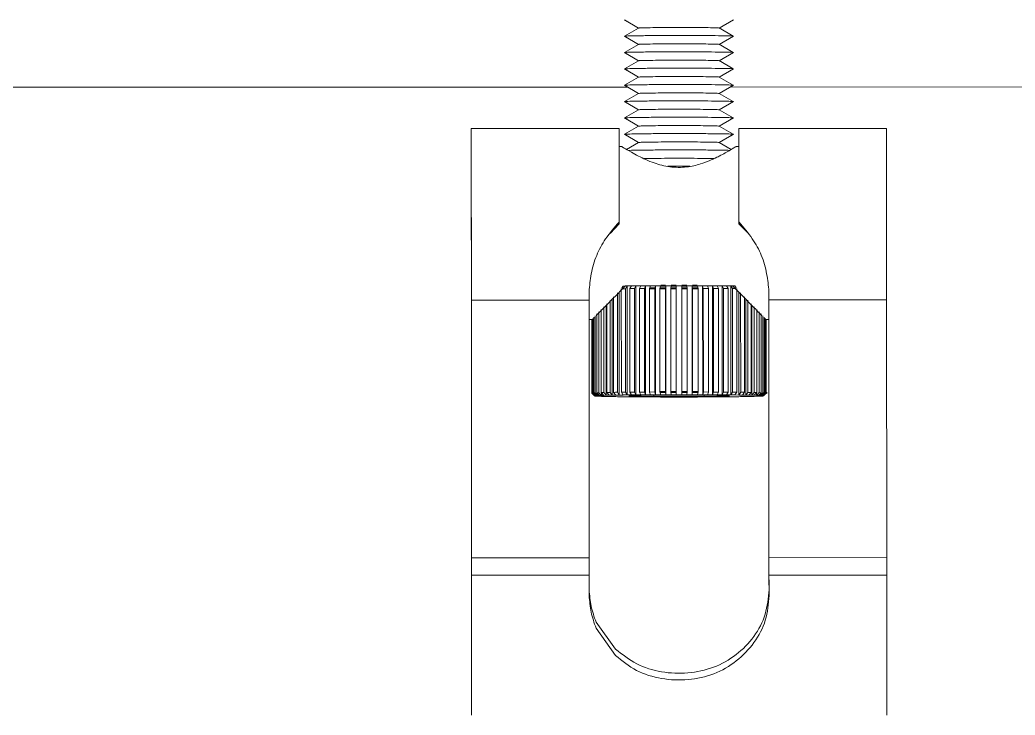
# Model space of a CAD drawing. Header units: millimetres. Extents: x -16985 to -606, y 2122 to 9380.
# Drawn here: x -10542.8 to -10451.5, y 4788.2 to 4852 of the extents above; entities that cross this region are included whole.
import ezdxf

# ---------------------------------------------------------------- set-up
doc = ezdxf.new("R2010")
doc.units = ezdxf.units.MM
doc.linetypes.add('K5LT32768', pattern=[0])
doc.linetypes.add('K5LT_THIN', pattern=[0])

msp = doc.modelspace()

# ---------------------------------------------------------------- linework, layer by layer
at = {"color": 8, "linetype": 'K5LT32768', "lineweight": 15, "true_color": 0x808080}
for p, q in [((-10485.994, 4851.222), (-10487.292, 4851.972)), ((-10477.293, 4851.975), (-10478.591, 4851.225)), ((-10485.993, 4849.723), (-10487.292, 4850.472)), ((-10477.293, 4850.475), (-10478.591, 4849.725)), ((-10485.993, 4848.223), (-10487.292, 4848.972)), ((-10477.292, 4848.975), (-10478.591, 4848.225)), ((-10485.993, 4846.723), (-10487.291, 4847.472)), ((-10477.292, 4847.475), (-10478.59, 4846.725)), ((-10997.576, 4845.662), (-10487.003, 4845.805)), ((-10485.992, 4845.223), (-10487.291, 4845.972)), ((-10477.291, 4845.975), (-10478.59, 4845.225)), ((-10477.579, 4845.808), (-10159.524, 4845.897)), ((-10485.992, 4843.723), (-10487.29, 4844.472)), ((-10477.291, 4844.475), (-10478.589, 4843.725)), ((-10485.991, 4842.223), (-10487.29, 4842.973)), ((-10477.291, 4842.975), (-10478.589, 4842.225)), ((-10485.991, 4840.723), (-10487.289, 4841.473)), ((-10477.29, 4841.476), (-10478.588, 4840.726)), ((-10490.285, 4824.474), (-10490.535, 4824.474)), ((-10474.035, 4824.478), (-10474.285, 4824.478))]:
    msp.add_line(p, q, dxfattribs=at)
at = {"color": 7, "linetype": 'K5LT_THIN', "lineweight": 18}
for p, q in [((-10487.277, 4851.962), (-10485.994, 4851.222)), ((-10478.591, 4851.224), (-10477.298, 4851.971)), ((-10485.989, 4851.225), (-10487.287, 4850.476)), ((-10477.308, 4850.485), (-10478.603, 4851.232)), ((-10487.276, 4850.462), (-10485.994, 4849.722)), ((-10478.59, 4849.724), (-10477.298, 4850.471)), ((-10485.989, 4849.725), (-10487.286, 4848.976)), ((-10487.276, 4848.962), (-10485.993, 4848.222)), ((-10477.308, 4848.985), (-10478.603, 4849.732)), ((-10478.59, 4848.225), (-10477.297, 4848.971)), ((-10485.989, 4848.225), (-10487.286, 4847.476)), ((-10477.308, 4847.485), (-10478.603, 4848.232)), ((-10487.276, 4847.462), (-10485.993, 4846.723)), ((-10478.59, 4846.725), (-10477.297, 4847.471)), ((-10485.988, 4846.725), (-10487.286, 4845.976)), ((-10477.307, 4845.985), (-10478.602, 4846.732)), ((-10487.275, 4845.962), (-10485.993, 4845.223)), ((-10478.589, 4845.225), (-10477.297, 4845.971)), ((-10485.988, 4845.226), (-10487.285, 4844.476)), ((-10487.275, 4844.463), (-10485.992, 4843.723)), ((-10477.307, 4844.485), (-10478.602, 4845.232)), ((-10478.589, 4843.725), (-10477.296, 4844.471)), ((-10485.987, 4843.726), (-10487.285, 4842.976)), ((-10477.306, 4842.985), (-10478.601, 4843.732)), ((-10487.274, 4842.963), (-10485.992, 4842.223)), ((-10478.588, 4842.225), (-10477.296, 4842.972)), ((-10487.79, 4842.01), (-10501.34, 4842.006)), ((-10501.34, 4842.006), (-10501.339, 4839.337)), ((-10487.79, 4842.01), (-10487.787, 4833.429)), ((-10485.987, 4842.226), (-10487.284, 4841.477)), ((-10477.306, 4841.485), (-10478.601, 4842.232)), ((-10463.24, 4842.017), (-10476.79, 4842.013)), ((-10476.787, 4833.432), (-10476.79, 4842.013)), ((-10476.79, 4842.013), (-10476.79, 4840.307)), ((-10487.274, 4841.463), (-10485.991, 4840.723)), ((-10485.986, 4840.726), (-10487.089, 4840.089)), ((-10477.488, 4840.091), (-10478.6, 4840.733)), ((-10478.588, 4840.725), (-10477.295, 4841.472)), ((-10501.34, 4840.406), (-10501.336, 4827.292)), ((-10501.339, 4839.365), (-10501.34, 4840.406)), ((-10487.789, 4840.348), (-10487.539, 4840.348)), ((-10477.04, 4840.351), (-10476.789, 4840.351)), ((-10476.787, 4833.263), (-10476.79, 4840.413)), ((-10487.787, 4833.26), (-10487.787, 4833.429)), ((-10476.787, 4833.263), (-10476.787, 4833.432)), ((-10487.787, 4833.26), (-10488.615, 4832.388)), ((-10475.945, 4832.397), (-10476.787, 4833.263)), ((-10501.336, 4827.292), (-10501.329, 4803.647)), ((-10490.536, 4827.049), (-10490.535, 4826.272)), ((-10487.574, 4817.808), (-10487.577, 4827.298)), ((-10487.526, 4827.381), (-10487.406, 4827.555)), ((-10486.91, 4827.56), (-10487.203, 4827.56)), ((-10487.041, 4827.559), (-10487.188, 4827.312)), ((-10487.185, 4817.813), (-10487.188, 4827.312)), ((-10487.041, 4827.559), (-10486.636, 4827.563)), ((-10487.038, 4817.56), (-10487.041, 4827.559)), ((-10486.783, 4827.316), (-10486.636, 4827.563)), ((-10486.781, 4817.817), (-10486.783, 4827.316)), ((-10486.236, 4827.567), (-10486.357, 4827.32)), ((-10486.354, 4817.821), (-10486.357, 4827.32)), ((-10486.236, 4827.567), (-10485.798, 4827.57)), ((-10486.234, 4817.568), (-10486.236, 4827.567)), ((-10485.919, 4827.323), (-10485.798, 4827.57)), ((-10485.916, 4817.824), (-10485.919, 4827.323)), ((-10485.37, 4827.573), (-10485.462, 4827.326)), ((-10485.459, 4817.827), (-10485.462, 4827.326)), ((-10485.37, 4827.573), (-10484.905, 4827.576)), ((-10485.367, 4817.574), (-10485.37, 4827.573)), ((-10484.997, 4827.329), (-10484.905, 4827.576)), ((-10484.994, 4817.83), (-10484.997, 4827.329)), ((-10484.454, 4827.578), (-10484.905, 4827.576)), ((-10484.454, 4827.578), (-10484.516, 4827.331)), ((-10484.514, 4817.832), (-10484.516, 4827.331)), ((-10484.454, 4827.578), (-10483.97, 4827.58)), ((-10484.451, 4817.579), (-10484.454, 4827.578)), ((-10484.032, 4827.333), (-10483.97, 4827.58)), ((-10484.029, 4817.834), (-10484.032, 4827.333)), ((-10483.505, 4827.578), (-10483.536, 4827.335)), ((-10483.533, 4817.836), (-10483.536, 4827.335)), ((-10483.502, 4817.582), (-10483.505, 4827.581)), ((-10483.503, 4827.581), (-10483.009, 4827.582)), ((-10483.04, 4827.336), (-10483.009, 4827.582)), ((-10483.037, 4817.837), (-10483.04, 4827.336)), ((-10482.536, 4827.583), (-10482.536, 4827.336)), ((-10482.536, 4827.583), (-10482.036, 4827.583)), ((-10482.536, 4827.336), (-10482.533, 4817.837)), ((-10482.036, 4827.583), (-10482.033, 4817.584)), ((-10482.036, 4827.336), (-10482.036, 4827.583)), ((-10482.033, 4817.837), (-10482.036, 4827.336)), ((-10481.563, 4827.583), (-10481.532, 4827.336)), ((-10481.563, 4827.583), (-10481.069, 4827.582)), ((-10481.529, 4817.837), (-10481.532, 4827.336)), ((-10481.067, 4827.582), (-10481.064, 4817.583)), ((-10481.035, 4827.335), (-10481.066, 4827.578)), ((-10481.033, 4817.836), (-10481.035, 4827.335)), ((-10480.602, 4827.581), (-10480.539, 4827.334)), ((-10480.602, 4827.581), (-10480.117, 4827.579)), ((-10480.537, 4817.835), (-10480.539, 4827.334)), ((-10480.117, 4827.579), (-10480.114, 4817.58)), ((-10480.055, 4827.333), (-10480.117, 4827.579)), ((-10479.667, 4827.577), (-10480.117, 4827.579)), ((-10480.052, 4817.834), (-10480.055, 4827.333)), ((-10479.578, 4827.331), (-10480.051, 4827.333)), ((-10479.667, 4827.577), (-10479.575, 4827.331)), ((-10479.667, 4827.577), (-10479.202, 4827.575)), ((-10479.572, 4817.831), (-10479.575, 4827.331)), ((-10479.202, 4827.575), (-10479.199, 4817.576)), ((-10479.11, 4827.328), (-10479.202, 4827.575)), ((-10479.107, 4817.829), (-10479.11, 4827.328)), ((-10478.773, 4827.572), (-10478.653, 4827.325)), ((-10478.773, 4827.572), (-10478.335, 4827.569)), ((-10478.65, 4817.826), (-10478.653, 4827.325)), ((-10478.335, 4827.569), (-10478.332, 4817.57)), ((-10478.214, 4827.322), (-10478.335, 4827.569)), ((-10478.212, 4817.823), (-10478.214, 4827.322)), ((-10477.935, 4827.566), (-10477.788, 4827.318)), ((-10477.935, 4827.566), (-10477.531, 4827.562)), ((-10477.785, 4817.819), (-10477.788, 4827.318)), ((-10477.368, 4827.563), (-10477.661, 4827.563)), ((-10477.531, 4827.562), (-10477.528, 4817.563)), ((-10477.383, 4827.315), (-10477.531, 4827.562)), ((-10477.381, 4817.815), (-10477.383, 4827.314)), ((-10477.165, 4827.558), (-10477.046, 4827.384)), ((-10476.992, 4817.811), (-10476.994, 4827.301)), ((-10474.029, 4803.655), (-10474.036, 4827.3)), ((-10474.035, 4826.277), (-10474.036, 4827.054)), ((-10490.535, 4826.272), (-10501.335, 4826.269)), ((-10501.329, 4802.624), (-10501.335, 4826.269)), ((-10490.535, 4826.272), (-10490.529, 4802.627)), ((-10488.603, 4817.793), (-10488.606, 4826.238)), ((-10488.413, 4826.335), (-10488.411, 4817.54)), ((-10488.285, 4817.798), (-10488.287, 4826.567)), ((-10487.939, 4817.803), (-10487.942, 4826.923)), ((-10487.768, 4817.551), (-10487.77, 4826.986)), ((-10476.801, 4826.99), (-10476.798, 4817.554)), ((-10476.627, 4817.806), (-10476.63, 4826.926)), ((-10476.284, 4826.57), (-10476.281, 4817.801)), ((-10476.158, 4826.338), (-10476.155, 4817.544)), ((-10475.963, 4817.796), (-10475.965, 4826.242)), ((-10463.235, 4826.28), (-10474.035, 4826.277)), ((-10474.029, 4802.632), (-10474.035, 4826.277)), ((-10463.229, 4802.635), (-10463.235, 4826.28)), ((-10501.325, 4788.187), (-10501.335, 4825.448)), ((-10501.325, 4788.187), (-10501.335, 4825.448)), ((-10489.412, 4817.775), (-10489.414, 4825.403)), ((-10489.168, 4817.781), (-10489.171, 4825.655)), ((-10488.959, 4825.781), (-10488.957, 4817.529)), ((-10488.9, 4817.787), (-10488.903, 4825.932)), ((-10475.668, 4825.936), (-10475.666, 4817.791)), ((-10475.611, 4825.784), (-10475.609, 4817.533)), ((-10475.398, 4817.785), (-10475.4, 4825.659)), ((-10475.157, 4825.407), (-10475.154, 4817.779)), ((-10490.535, 4824.473), (-10490.285, 4824.473)), ((-10490.285, 4824.474), (-10490.283, 4817.724)), ((-10490.279, 4817.728), (-10490.281, 4824.481)), ((-10490.248, 4817.735), (-10490.25, 4824.52)), ((-10490.184, 4817.742), (-10490.186, 4824.59)), ((-10490.091, 4817.748), (-10490.093, 4824.692)), ((-10490.031, 4824.671), (-10490.093, 4824.605)), ((-10489.965, 4817.755), (-10489.967, 4824.825)), ((-10489.811, 4817.762), (-10489.813, 4824.988)), ((-10489.625, 4817.768), (-10489.627, 4825.182)), ((-10474.941, 4817.773), (-10474.944, 4825.186)), ((-10474.758, 4824.992), (-10474.756, 4817.766)), ((-10474.601, 4817.76), (-10474.603, 4824.83)), ((-10474.477, 4824.696), (-10474.475, 4817.753)), ((-10474.382, 4817.746), (-10474.384, 4824.595)), ((-10474.32, 4824.524), (-10474.318, 4817.739)), ((-10474.289, 4824.486), (-10474.287, 4817.732)), ((-10474.283, 4817.729), (-10474.285, 4824.478)), ((-10474.285, 4824.477), (-10474.035, 4824.477)), ((-10490.033, 4817.474), (-10490.283, 4817.724)), ((-10490.029, 4817.478), (-10490.279, 4817.728)), ((-10490, 4817.486), (-10490.248, 4817.735)), ((-10489.939, 4817.491), (-10490.184, 4817.742)), ((-10489.845, 4817.498), (-10490.091, 4817.748)), ((-10490.029, 4817.516), (-10490.029, 4817.478)), ((-10490.029, 4817.478), (-10489.998, 4817.484)), ((-10490.001, 4817.465), (-10490.029, 4817.471)), ((-10489.998, 4817.464), (-10490.001, 4817.465)), ((-10489.727, 4817.504), (-10489.965, 4817.755)), ((-10489.939, 4817.593), (-10489.939, 4817.491)), ((-10489.939, 4817.491), (-10489.845, 4817.498)), ((-10489.845, 4817.451), (-10489.939, 4817.458)), ((-10489.573, 4817.511), (-10489.81, 4817.762)), ((-10489.727, 4817.674), (-10489.727, 4817.504)), ((-10489.727, 4817.504), (-10489.573, 4817.511)), ((-10489.573, 4817.438), (-10489.727, 4817.444)), ((-10489.398, 4817.517), (-10489.625, 4817.768)), ((-10489.185, 4817.523), (-10489.412, 4817.775)), ((-10489.398, 4817.76), (-10489.398, 4817.517)), ((-10489.398, 4817.517), (-10489.185, 4817.523)), ((-10489.185, 4817.426), (-10489.398, 4817.432)), ((-10488.957, 4817.529), (-10489.168, 4817.781)), ((-10488.957, 4817.529), (-10488.689, 4817.535)), ((-10488.689, 4817.414), (-10488.957, 4817.42)), ((-10488.689, 4817.535), (-10488.9, 4817.787)), ((-10488.411, 4817.54), (-10488.603, 4817.793)), ((-10488.411, 4817.54), (-10488.092, 4817.546)), ((-10488.092, 4817.404), (-10488.411, 4817.409)), ((-10488.092, 4817.546), (-10488.285, 4817.798)), ((-10487.768, 4817.551), (-10487.939, 4817.803)), ((-10487.403, 4817.556), (-10487.768, 4817.551)), ((-10487.403, 4817.394), (-10487.768, 4817.399)), ((-10487.403, 4817.556), (-10487.574, 4817.808)), ((-10487.038, 4817.56), (-10487.185, 4817.813)), ((-10486.634, 4817.564), (-10487.038, 4817.56)), ((-10486.634, 4817.386), (-10487.038, 4817.39)), ((-10484.592, 4817.531), (-10486.902, 4817.475)), ((-10486.902, 4817.475), (-10484.592, 4817.42)), ((-10486.634, 4817.564), (-10486.781, 4817.817)), ((-10486.234, 4817.568), (-10486.354, 4817.821)), ((-10485.795, 4817.571), (-10486.234, 4817.568)), ((-10485.796, 4817.38), (-10486.234, 4817.383)), ((-10485.795, 4817.571), (-10485.916, 4817.824)), ((-10485.367, 4817.574), (-10485.459, 4817.827)), ((-10484.902, 4817.577), (-10485.367, 4817.574)), ((-10484.902, 4817.375), (-10485.367, 4817.377)), ((-10484.902, 4817.577), (-10484.994, 4817.83)), ((-10484.514, 4817.832), (-10484.99, 4817.83)), ((-10484.451, 4817.579), (-10484.902, 4817.577)), ((-10484.902, 4817.375), (-10484.452, 4817.373)), ((-10479.974, 4817.533), (-10484.592, 4817.531)), ((-10484.592, 4817.531), (-10484.592, 4817.42)), ((-10484.592, 4817.42), (-10479.974, 4817.422)), ((-10484.451, 4817.579), (-10484.514, 4817.832)), ((-10483.967, 4817.371), (-10484.452, 4817.373)), ((-10483.967, 4817.581), (-10484.451, 4817.579)), ((-10483.967, 4817.581), (-10484.029, 4817.834)), ((-10483.502, 4817.586), (-10483.533, 4817.836)), ((-10483.006, 4817.369), (-10483.502, 4817.37)), ((-10483.006, 4817.583), (-10483.498, 4817.582)), ((-10483.006, 4817.583), (-10483.037, 4817.837)), ((-10482.533, 4817.584), (-10482.533, 4817.837)), ((-10482.033, 4817.584), (-10482.533, 4817.584)), ((-10482.033, 4817.369), (-10482.533, 4817.369)), ((-10482.033, 4817.584), (-10482.033, 4817.837)), ((-10481.56, 4817.584), (-10481.529, 4817.837)), ((-10481.068, 4817.583), (-10481.56, 4817.584)), ((-10481.068, 4817.371), (-10481.56, 4817.37)), ((-10481.064, 4817.587), (-10481.033, 4817.836)), ((-10480.599, 4817.582), (-10480.537, 4817.835)), ((-10480.114, 4817.58), (-10480.599, 4817.582)), ((-10480.115, 4817.374), (-10480.599, 4817.372)), ((-10480.115, 4817.374), (-10479.664, 4817.376)), ((-10480.114, 4817.58), (-10480.052, 4817.833)), ((-10479.664, 4817.578), (-10480.114, 4817.58)), ((-10479.572, 4817.831), (-10480.048, 4817.833)), ((-10477.664, 4817.478), (-10479.974, 4817.533)), ((-10479.974, 4817.533), (-10479.974, 4817.422)), ((-10479.974, 4817.422), (-10477.664, 4817.478)), ((-10479.664, 4817.578), (-10479.572, 4817.831)), ((-10479.199, 4817.576), (-10479.664, 4817.578)), ((-10479.199, 4817.379), (-10479.664, 4817.376)), ((-10479.199, 4817.576), (-10479.107, 4817.829)), ((-10478.332, 4817.385), (-10478.771, 4817.382)), ((-10478.77, 4817.573), (-10478.65, 4817.826)), ((-10478.332, 4817.57), (-10478.77, 4817.573)), ((-10478.332, 4817.57), (-10478.212, 4817.823)), ((-10477.932, 4817.567), (-10477.785, 4817.819)), ((-10477.528, 4817.563), (-10477.932, 4817.567)), ((-10477.528, 4817.393), (-10477.932, 4817.389)), ((-10477.528, 4817.563), (-10477.381, 4817.815)), ((-10477.163, 4817.559), (-10476.992, 4817.811)), ((-10476.798, 4817.554), (-10477.163, 4817.559)), ((-10476.798, 4817.402), (-10477.163, 4817.397)), ((-10476.798, 4817.554), (-10476.627, 4817.806)), ((-10476.281, 4817.801), (-10476.474, 4817.549)), ((-10476.155, 4817.544), (-10476.474, 4817.549)), ((-10476.474, 4817.407), (-10476.155, 4817.412)), ((-10475.963, 4817.796), (-10476.155, 4817.544)), ((-10475.666, 4817.791), (-10475.877, 4817.539)), ((-10475.609, 4817.533), (-10475.877, 4817.539)), ((-10475.877, 4817.418), (-10475.609, 4817.424)), ((-10475.398, 4817.785), (-10475.609, 4817.533)), ((-10475.154, 4817.779), (-10475.381, 4817.527)), ((-10475.168, 4817.521), (-10475.381, 4817.527)), ((-10475.381, 4817.43), (-10475.168, 4817.436)), ((-10474.942, 4817.773), (-10475.168, 4817.521)), ((-10475.168, 4817.764), (-10475.168, 4817.521)), ((-10474.756, 4817.766), (-10474.993, 4817.515)), ((-10474.839, 4817.508), (-10474.993, 4817.515)), ((-10474.993, 4817.442), (-10474.839, 4817.449)), ((-10474.601, 4817.76), (-10474.839, 4817.508)), ((-10474.839, 4817.678), (-10474.839, 4817.508)), ((-10474.475, 4817.753), (-10474.721, 4817.502)), ((-10474.627, 4817.495), (-10474.721, 4817.502)), ((-10474.721, 4817.455), (-10474.627, 4817.462)), ((-10474.382, 4817.746), (-10474.627, 4817.495)), ((-10474.627, 4817.598), (-10474.627, 4817.495)), ((-10474.537, 4817.482), (-10474.568, 4817.489)), ((-10474.568, 4817.468), (-10474.537, 4817.475)), ((-10474.318, 4817.739), (-10474.567, 4817.49)), ((-10474.287, 4817.732), (-10474.537, 4817.482)), ((-10474.287, 4817.725), (-10474.537, 4817.475)), ((-10474.537, 4817.52), (-10474.537, 4817.482)), ((-10501.329, 4803.647), (-10501.329, 4801.53)), ((-10474.029, 4803.654), (-10474.029, 4801.538)), ((-10490.529, 4802.627), (-10501.329, 4802.623)), ((-10501.329, 4801.02), (-10501.329, 4802.623)), ((-10490.529, 4801.023), (-10490.529, 4802.627)), ((-10463.229, 4802.634), (-10474.029, 4802.631)), ((-10474.029, 4802.631), (-10474.029, 4801.028)), ((-10463.229, 4801.031), (-10463.229, 4802.634)), ((-10501.329, 4801.53), (-10501.325, 4788.187)), ((-10474.028, 4799.691), (-10474.029, 4801.538)), ((-10501.329, 4801.02), (-10490.529, 4801.023)), ((-10501.325, 4788.187), (-10501.329, 4801.02)), ((-10490.529, 4801.023), (-10490.528, 4799.156)), ((-10474.029, 4801.028), (-10463.229, 4801.031)), ((-10474.028, 4799.16), (-10474.029, 4801.028)), ((-10463.225, 4788.187), (-10463.229, 4801.031)), ((-10474.028, 4799.69), (-10474.028, 4799.16)), ((-10489.898, 4796.728), (-10488.102, 4794.245)), ((-10489.898, 4796.165), (-10488.102, 4793.655))]:
    msp.add_line(p, q, dxfattribs=at)
at = {"color": 7, "linetype": 'K5LT_THIN', "const_width": 0.18}
for points in [[(-10484.52, 4827.331), (-10484.58, 4827.331), (-10484.639, 4827.331), (-10484.699, 4827.331), (-10484.758, 4827.33), (-10484.817, 4827.33), (-10484.876, 4827.33), (-10484.934, 4827.329), (-10484.993, 4827.329)], [(-10483.54, 4827.335), (-10483.601, 4827.334), (-10483.662, 4827.334), (-10483.724, 4827.334), (-10483.785, 4827.334), (-10483.846, 4827.334), (-10483.907, 4827.334), (-10483.967, 4827.333), (-10484.028, 4827.333)], [(-10483.974, 4827.58), (-10483.915, 4827.58), (-10483.856, 4827.58), (-10483.797, 4827.58), (-10483.738, 4827.581), (-10483.679, 4827.581), (-10483.619, 4827.581), (-10483.56, 4827.581), (-10483.501, 4827.581)], [(-10482.54, 4827.336), (-10482.602, 4827.336), (-10482.664, 4827.336), (-10482.726, 4827.336), (-10482.788, 4827.336), (-10482.85, 4827.336), (-10482.912, 4827.336), (-10482.974, 4827.336), (-10483.036, 4827.336)], [(-10483.009, 4827.582), (-10482.949, 4827.582), (-10482.89, 4827.582), (-10482.83, 4827.582), (-10482.77, 4827.583), (-10482.711, 4827.583), (-10482.651, 4827.583), (-10482.591, 4827.583), (-10482.532, 4827.583)], [(-10482.04, 4827.583), (-10481.98, 4827.583), (-10481.92, 4827.583), (-10481.861, 4827.583), (-10481.801, 4827.583), (-10481.741, 4827.583), (-10481.682, 4827.583), (-10481.622, 4827.583), (-10481.563, 4827.583)], [(-10481.535, 4827.336), (-10481.597, 4827.336), (-10481.659, 4827.336), (-10481.721, 4827.336), (-10481.783, 4827.336), (-10481.845, 4827.336), (-10481.907, 4827.336), (-10481.97, 4827.336), (-10482.032, 4827.336)], [(-10481.071, 4827.582), (-10481.011, 4827.582), (-10480.952, 4827.582), (-10480.893, 4827.582), (-10480.834, 4827.581), (-10480.774, 4827.581), (-10480.715, 4827.581), (-10480.656, 4827.581), (-10480.598, 4827.581)], [(-10480.543, 4827.334), (-10480.604, 4827.334), (-10480.665, 4827.335), (-10480.726, 4827.335), (-10480.787, 4827.335), (-10480.848, 4827.335), (-10480.909, 4827.335), (-10480.97, 4827.335), (-10481.032, 4827.335)], [(-10483.533, 4817.836), (-10483.595, 4817.835), (-10483.657, 4817.835), (-10483.718, 4817.835), (-10483.78, 4817.835), (-10483.842, 4817.835), (-10483.903, 4817.835), (-10483.964, 4817.834), (-10484.025, 4817.834)], [(-10482.537, 4817.837), (-10482.599, 4817.837), (-10482.661, 4817.837), (-10482.723, 4817.837), (-10482.785, 4817.837), (-10482.847, 4817.837), (-10482.909, 4817.837), (-10482.971, 4817.837), (-10483.033, 4817.837)], [(-10481.529, 4817.837), (-10481.592, 4817.837), (-10481.655, 4817.837), (-10481.718, 4817.837), (-10481.781, 4817.837), (-10481.844, 4817.837), (-10481.907, 4817.837), (-10481.97, 4817.837), (-10482.033, 4817.837)], [(-10480.537, 4817.835), (-10480.598, 4817.835), (-10480.659, 4817.835), (-10480.72, 4817.836), (-10480.782, 4817.836), (-10480.844, 4817.836), (-10480.905, 4817.836), (-10480.967, 4817.836), (-10481.029, 4817.836)], [(-10474.287, 4817.725), (-10474.285, 4817.726), (-10474.284, 4817.727), (-10474.283, 4817.728), (-10474.283, 4817.729), (-10474.283, 4817.73), (-10474.284, 4817.73), (-10474.285, 4817.731), (-10474.287, 4817.732)]]:
    msp.add_lwpolyline(points, dxfattribs=at)
at = {"color": 7, "linetype": 'K5LT_THIN', "lineweight": 18}
for centre, radius, start, end in [((-10484.263, 4561.759), 265.569, 90.63164, 90.71429), ((-10484.202, 4570.301), 257.273, 90.63232, 90.71361), ((-10483.397, 4477.729), 349.603, 90.48564, 90.55444), ((-10483.362, 4488.897), 338.682, 90.48621, 90.55388), ((-10482.762, 4396.884), 430.451, 90.35988, 90.41976), ((-10482.747, 4410.578), 417.003, 90.36037, 90.41927), ((-10481.588, 4410.593), 416.989, 89.61325, 89.67215), ((-10481.565, 4396.9), 430.435, 89.61276, 89.67264), ((-10481.017, 4488.911), 338.669, 89.47863, 89.5463), ((-10480.976, 4477.744), 349.589, 89.47806, 89.54687), ((-10480.224, 4570.322), 257.254, 89.31889, 89.40019), ((-10480.157, 4561.78), 265.549, 89.31821, 89.40087), ((-10490.278, 4817.722), 0.00542, 101.95343, 160.55608), ((-10490.09, 4816.595), 1.15, 94.68463, 97.8395), ((-10489.545, 4808.847), 8.918, 92.7004, 93.50314), ((-10489.847, 4818.569), 1.115, 262.21831, 265.31976), ((-10489.32, 4808.913), 8.6, 92.71192, 93.49799), ((-10489.324, 4826.063), 8.628, 266.5354, 267.31889), ((-10488.7, 4788.911), 28.872, 91.83568, 92.20227), ((-10488.504, 4789.685), 27.846, 91.8409, 92.19996), ((-10488.515, 4845.404), 27.986, 267.83329, 268.19054), ((-10487.643, 4753.143), 64.656, 91.35203, 91.56616), ((-10487.483, 4755.208), 62.339, 91.35503, 91.56486), ((-10487.508, 4880.161), 62.758, 268.46828, 268.67669), ((-10486.481, 4700.434), 117.378, 91.03626, 91.18013), ((-10486.361, 4704.439), 113.12, 91.03823, 91.1793), ((-10486.407, 4931.453), 114.062, 268.85376, 268.99365), ((-10485.325, 4632.467), 185.355, 90.8081, 90.91419), ((-10485.245, 4639.02), 178.549, 90.80953, 90.9136), ((-10485.321, 4997.672), 180.29, 269.11939, 269.22246), ((-10484.276, 4553.566), 264.263, 90.63076, 90.71451), ((-10484.232, 4563.132), 254.444, 90.63186, 90.71407), ((-10484.345, 5074.624), 257.248, 269.31889, 269.40019), ((-10483.412, 4470.175), 347.658, 90.48489, 90.55464), ((-10483.397, 4482.965), 334.615, 90.4858, 90.55429), ((-10483.552, 5156.032), 338.66, 269.47863, 269.5463), ((-10482.777, 4390.025), 427.811, 90.35921, 90.41995), ((-10482.981, 5234.359), 416.989, 269.61325, 269.67215), ((-10482.781, 4405.95), 411.632, 90.35998, 90.41965), ((-10481.552, 4405.964), 411.618, 89.61286, 89.67253), ((-10481.822, 5234.378), 417.007, 270.36037, 270.41926), ((-10481.544, 4390.347), 427.489, 89.61207, 89.67284), ((-10480.979, 4482.979), 334.601, 89.47822, 89.54671), ((-10481.206, 5156.06), 338.687, 270.48621, 270.55388), ((-10480.954, 4470.529), 347.305, 89.47729, 89.54709), ((-10480.189, 4563.152), 254.425, 89.31844, 89.40064), ((-10480.367, 5074.648), 257.27, 270.63232, 270.71361), ((-10480.136, 4553.916), 263.913, 89.31729, 89.40111), ((-10479.219, 4639.04), 178.53, 89.11888, 89.22297), ((-10479.347, 4997.694), 180.31, 270.81003, 270.91309), ((-10479.132, 4632.784), 185.04, 89.1174, 89.22361), ((-10478.14, 4704.458), 113.103, 88.85316, 88.99425), ((-10478.224, 4931.471), 114.078, 271.03882, 271.17871), ((-10478.014, 4700.694), 117.12, 88.85109, 88.99517), ((-10477.047, 4755.223), 62.327, 88.46755, 88.67741), ((-10477.094, 4880.176), 62.77, 271.35575, 271.56414), ((-10476.882, 4753.333), 64.468, 88.46436, 88.6789), ((-10476.046, 4789.696), 27.839, 87.83235, 88.19148), ((-10476.068, 4845.415), 27.993, 271.84184, 272.19902), ((-10475.846, 4789.031), 28.756, 87.82667, 88.19424), ((-10475.241, 4808.921), 8.597, 86.534, 87.32029), ((-10475.247, 4826.07), 8.631, 272.71332, 273.4966), ((-10474.718, 4816.393), 1.106, 82.18323, 85.32937), ((-10475.013, 4808.906), 8.863, 86.52091, 87.32699), ((-10474.473, 4816.614), 1.136, 82.15305, 85.33467)]:
    msp.add_arc(centre, radius, start, end, dxfattribs=at)
for centre, major_axis, start_param, end_param in [((-10482.283, 4817.476), (7.75, 0.002), 3.111008, 3.141574), ((-10482.283, 4817.476), (7.75, 0.002), 3.141576, 3.172143), ((-10482.281, 4817.476), (7.752, 0.002), 2.985094, 3.046778), ((-10482.283, 4817.476), (7.752, 0.002), 1.728318, 1.790092), ((-10482.283, 4817.476), (7.752, 0.002), -1.790127, -1.728747), ((-10482.283, 4817.476), (7.752, 0.002), 1.602793, 1.664173), ((-10482.283, 4817.476), (7.752, 0.002), -1.664207, -1.603084), ((-10482.283, 4817.476), (7.752, 0.002), 1.477385, 1.538765), ((-10482.283, 4817.476), (7.752, 0.002), -1.5388, -1.47742), ((-10482.283, 4817.476), (7.752, 0.002), 1.351466, 1.413106), ((-10482.283, 4817.476), (7.752, 0.002), -1.413093, -1.351756), ((-10482.285, 4817.476), (7.752, 0.002), -0.156499, -0.094941), ((-10482.285, 4817.476), (7.752, 0.002), -0.030579, 0.030544)]:
    msp.add_ellipse(centre, major_axis=major_axis, ratio=0.013856, start_param=start_param, end_param=end_param, dxfattribs=at)
for points, knots in [([(-10478.592, 4851.224), (-10478.633, 4851.23), (-10478.715, 4851.242), (-10479.352, 4851.257), (-10480.292, 4851.268), (-10481.465, 4851.274), (-10482.729, 4851.275), (-10483.944, 4851.27), (-10484.974, 4851.259), (-10485.698, 4851.245), (-10485.971, 4851.231), (-10485.989, 4851.224), (-10485.993, 4851.222)], [0, 0, 0, 0, 0.107366, 0.214731, 0.322097, 0.429463, 0.536829, 0.644194, 0.75156, 0.858926, 0.966292, 1, 1, 1, 1]), ([(-10477.293, 4850.475), (-10477.348, 4850.482), (-10477.458, 4850.498), (-10478.32, 4850.519), (-10479.589, 4850.534), (-10481.174, 4850.542), (-10482.882, 4850.543), (-10484.524, 4850.536), (-10485.915, 4850.522), (-10486.893, 4850.502), (-10487.262, 4850.484), (-10487.286, 4850.474), (-10487.292, 4850.472)], [0, 0, 0, 0, 0.107366, 0.214731, 0.322097, 0.429463, 0.536829, 0.644194, 0.75156, 0.858926, 0.966292, 1, 1, 1, 1]), ([(-10477.292, 4848.975), (-10477.348, 4848.983), (-10477.458, 4848.998), (-10478.32, 4849.019), (-10479.589, 4849.034), (-10481.173, 4849.043), (-10482.881, 4849.043), (-10484.523, 4849.036), (-10485.915, 4849.022), (-10486.893, 4849.002), (-10487.262, 4848.985), (-10487.286, 4848.974), (-10487.292, 4848.972)], [0, 0, 0, 0, 0.107366, 0.214731, 0.322097, 0.429463, 0.536829, 0.644194, 0.75156, 0.858926, 0.966292, 1, 1, 1, 1]), ([(-10478.591, 4849.724), (-10478.632, 4849.73), (-10478.714, 4849.742), (-10479.352, 4849.757), (-10480.291, 4849.768), (-10481.464, 4849.775), (-10482.728, 4849.775), (-10483.944, 4849.77), (-10484.974, 4849.759), (-10485.698, 4849.745), (-10485.971, 4849.732), (-10485.989, 4849.724), (-10485.993, 4849.722)], [0, 0, 0, 0, 0.107366, 0.214731, 0.322097, 0.429463, 0.536829, 0.644194, 0.75156, 0.858926, 0.966292, 1, 1, 1, 1]), ([(-10478.591, 4848.225), (-10478.632, 4848.23), (-10478.714, 4848.242), (-10479.351, 4848.257), (-10480.291, 4848.268), (-10481.464, 4848.275), (-10482.728, 4848.275), (-10483.943, 4848.27), (-10484.973, 4848.259), (-10485.697, 4848.245), (-10485.97, 4848.232), (-10485.988, 4848.224), (-10485.992, 4848.222)], [0, 0, 0, 0, 0.107366, 0.214731, 0.322097, 0.429463, 0.536829, 0.644194, 0.75156, 0.858926, 0.966292, 1, 1, 1, 1]), ([(-10477.292, 4847.475), (-10477.347, 4847.483), (-10477.458, 4847.498), (-10478.319, 4847.519), (-10479.588, 4847.534), (-10481.173, 4847.543), (-10482.881, 4847.544), (-10484.523, 4847.536), (-10485.914, 4847.522), (-10486.892, 4847.503), (-10487.262, 4847.485), (-10487.285, 4847.475), (-10487.291, 4847.472)], [0, 0, 0, 0, 0.107366, 0.214731, 0.322097, 0.429463, 0.536829, 0.644194, 0.75156, 0.858926, 0.966292, 1, 1, 1, 1]), ([(-10478.591, 4846.725), (-10478.631, 4846.73), (-10478.713, 4846.742), (-10479.351, 4846.757), (-10480.29, 4846.769), (-10481.463, 4846.775), (-10482.728, 4846.775), (-10483.943, 4846.77), (-10484.973, 4846.76), (-10485.697, 4846.745), (-10485.97, 4846.732), (-10485.988, 4846.724), (-10485.992, 4846.723)], [0, 0, 0, 0, 0.107366, 0.214731, 0.322097, 0.429463, 0.536829, 0.644194, 0.75156, 0.858926, 0.966292, 1, 1, 1, 1]), ([(-10477.291, 4845.975), (-10477.347, 4845.983), (-10477.457, 4845.998), (-10478.319, 4846.019), (-10479.588, 4846.034), (-10481.172, 4846.043), (-10482.88, 4846.044), (-10484.522, 4846.037), (-10485.914, 4846.022), (-10486.892, 4846.003), (-10487.261, 4845.985), (-10487.285, 4845.975), (-10487.291, 4845.972)], [0, 0, 0, 0, 0.107366, 0.214731, 0.322097, 0.429463, 0.536829, 0.644194, 0.75156, 0.858926, 0.966292, 1, 1, 1, 1]), ([(-10477.291, 4844.475), (-10477.346, 4844.483), (-10477.457, 4844.499), (-10478.318, 4844.519), (-10479.587, 4844.534), (-10481.172, 4844.543), (-10482.88, 4844.544), (-10484.522, 4844.537), (-10485.913, 4844.522), (-10486.891, 4844.503), (-10487.261, 4844.485), (-10487.285, 4844.475), (-10487.29, 4844.472)], [0, 0, 0, 0, 0.107366, 0.214731, 0.322097, 0.429463, 0.536829, 0.644194, 0.75156, 0.858926, 0.966292, 1, 1, 1, 1]), ([(-10478.59, 4845.225), (-10478.631, 4845.231), (-10478.713, 4845.242), (-10479.351, 4845.257), (-10480.29, 4845.269), (-10481.463, 4845.275), (-10482.727, 4845.276), (-10483.942, 4845.27), (-10484.972, 4845.26), (-10485.696, 4845.245), (-10485.97, 4845.232), (-10485.987, 4845.225), (-10485.992, 4845.223)], [0, 0, 0, 0, 0.107366, 0.214731, 0.322097, 0.429463, 0.536829, 0.644194, 0.75156, 0.858926, 0.966292, 1, 1, 1, 1]), ([(-10478.59, 4843.725), (-10478.631, 4843.731), (-10478.712, 4843.742), (-10479.35, 4843.757), (-10480.29, 4843.769), (-10481.462, 4843.775), (-10482.727, 4843.776), (-10483.942, 4843.77), (-10484.972, 4843.76), (-10485.696, 4843.745), (-10485.969, 4843.732), (-10485.987, 4843.725), (-10485.991, 4843.723)], [0, 0, 0, 0, 0.107366, 0.214731, 0.322097, 0.429463, 0.536829, 0.644194, 0.75156, 0.858926, 0.966292, 1, 1, 1, 1]), ([(-10477.291, 4842.975), (-10477.346, 4842.983), (-10477.456, 4842.999), (-10478.318, 4843.019), (-10479.587, 4843.035), (-10481.172, 4843.043), (-10482.88, 4843.044), (-10484.521, 4843.037), (-10485.913, 4843.023), (-10486.891, 4843.003), (-10487.26, 4842.985), (-10487.284, 4842.975), (-10487.29, 4842.973)], [0, 0, 0, 0, 0.107366, 0.214731, 0.322097, 0.429463, 0.536829, 0.644194, 0.75156, 0.858926, 0.966292, 1, 1, 1, 1]), ([(-10478.589, 4842.225), (-10478.63, 4842.231), (-10478.712, 4842.242), (-10479.35, 4842.258), (-10480.289, 4842.269), (-10481.462, 4842.275), (-10482.726, 4842.276), (-10483.942, 4842.271), (-10484.972, 4842.26), (-10485.695, 4842.246), (-10485.969, 4842.232), (-10485.986, 4842.225), (-10485.991, 4842.223)], [0, 0, 0, 0, 0.107366, 0.214731, 0.322097, 0.429463, 0.536829, 0.644194, 0.75156, 0.858926, 0.966292, 1, 1, 1, 1]), ([(-10477.29, 4841.476), (-10477.345, 4841.483), (-10477.456, 4841.499), (-10478.318, 4841.519), (-10479.587, 4841.535), (-10481.171, 4841.543), (-10482.879, 4841.544), (-10484.521, 4841.537), (-10485.913, 4841.523), (-10486.891, 4841.503), (-10487.26, 4841.485), (-10487.284, 4841.475), (-10487.289, 4841.473)], [0, 0, 0, 0, 0.107366, 0.214731, 0.322097, 0.429463, 0.536829, 0.644194, 0.75156, 0.858926, 0.966292, 1, 1, 1, 1]), ([(-10478.589, 4840.725), (-10478.63, 4840.731), (-10478.712, 4840.743), (-10479.349, 4840.758), (-10480.289, 4840.769), (-10481.462, 4840.775), (-10482.726, 4840.776), (-10483.941, 4840.771), (-10484.971, 4840.76), (-10485.695, 4840.746), (-10485.968, 4840.733), (-10485.986, 4840.725), (-10485.99, 4840.723)], [0, 0, 0, 0, 0.107366, 0.214731, 0.322097, 0.429463, 0.536829, 0.644194, 0.75156, 0.858926, 0.966292, 1, 1, 1, 1]), ([(-10487.539, 4840.348), (-10487.492, 4840.324), (-10487.399, 4840.275), (-10486.768, 4839.892), (-10485.862, 4839.393), (-10484.697, 4838.849), (-10483.147, 4838.433), (-10481.629, 4838.416), (-10480.112, 4838.768), (-10479.158, 4839.186), (-10478.25, 4839.644), (-10477.513, 4840.071), (-10477.078, 4840.339), (-10477.048, 4840.348), (-10477.04, 4840.351)], [0, 0, 0, 0, 0.092818, 0.185323, 0.249867, 0.36023, 0.450688, 0.541741, 0.620678, 0.731663, 0.749853, 0.855762, 0.962232, 1, 1, 1, 1]), ([(-10477.643, 4840), (-10477.862, 4840.007), (-10478.32, 4840.02), (-10479.596, 4840.035), (-10481.169, 4840.043), (-10482.878, 4840.044), (-10484.528, 4840.037), (-10485.885, 4840.023), (-10486.723, 4840.008), (-10486.895, 4839.999), (-10486.932, 4839.996)], [0, 0, 0, 0, 0.126847, 0.265998, 0.40515, 0.544302, 0.683453, 0.822605, 0.961756, 1, 1, 1, 1]), ([(-10479.09, 4839.25), (-10479.184, 4839.252), (-10479.462, 4839.26), (-10480.301, 4839.269), (-10481.457, 4839.276), (-10482.728, 4839.276), (-10483.934, 4839.271), (-10484.918, 4839.261), (-10485.306, 4839.252), (-10485.476, 4839.249)], [0, 0, 0, 0, 0.081578, 0.240466, 0.399355, 0.558243, 0.717132, 0.87602, 1, 1, 1, 1]), ([(-10481.288, 4838.542), (-10481.822, 4838.544), (-10482.514, 4838.545), (-10483.165, 4838.542), (-10483.313, 4838.541)], [0, 0, 0, 0, 0.773163, 1, 1, 1, 1]), ([(-10487.787, 4833.429), (-10488.217, 4832.924), (-10489.019, 4831.981), (-10489.918, 4830.349), (-10490.388, 4828.643), (-10490.486, 4827.581), (-10490.536, 4827.049)], [0, 0, 0, 0, 0.26766, 0.500131, 0.749987, 1, 1, 1, 1]), ([(-10474.036, 4827.054), (-10474.088, 4827.585), (-10474.192, 4828.647), (-10474.657, 4830.358), (-10475.55, 4831.995), (-10476.358, 4832.934), (-10476.787, 4833.432)], [0, 0, 0, 0, 0.250007, 0.499857, 0.734337, 1, 1, 1, 1]), ([(-10487.203, 4827.56), (-10487.803, 4826.954), (-10488.851, 4825.895), (-10489.723, 4825.002), (-10489.866, 4824.848), (-10489.877, 4824.837)], [0, 0, 0, 0, 0.553406, 0.967097, 1, 1, 1, 1]), ([(-10474.687, 4824.835), (-10474.898, 4825.054), (-10475.427, 4825.602), (-10476.487, 4826.676), (-10477.229, 4827.423), (-10477.368, 4827.563)], [0, 0, 0, 0, 0.349201, 0.87785, 1, 1, 1, 1]), ([(-10490.528, 4799.686), (-10490.487, 4799.179), (-10490.404, 4798.166), (-10490.067, 4797.207), (-10489.898, 4796.728)], [0, 0, 0, 0, 0.500336, 1, 1, 1, 1]), ([(-10488.102, 4794.245), (-10487.485, 4793.756), (-10486.251, 4792.777), (-10483.902, 4792.056), (-10481.466, 4791.962), (-10479.069, 4792.462), (-10476.982, 4793.662), (-10475.326, 4795.331), (-10474.234, 4797.406), (-10474.097, 4798.929), (-10474.028, 4799.691)], [0, 0, 0, 0, 0.124969, 0.249947, 0.374982, 0.499956, 0.624974, 0.749969, 0.874979, 1, 1, 1, 1]), ([(-10490.528, 4799.156), (-10490.487, 4798.644), (-10490.404, 4797.62), (-10490.067, 4796.65), (-10489.898, 4796.165)], [0, 0, 0, 0, 0.500331, 1, 1, 1, 1]), ([(-10488.102, 4793.655), (-10487.492, 4793.157), (-10486.265, 4792.157), (-10483.897, 4791.444), (-10481.447, 4791.346), (-10479.041, 4791.863), (-10476.955, 4793.085), (-10475.315, 4794.777), (-10474.214, 4796.86), (-10474.09, 4798.393), (-10474.028, 4799.16)], [0, 0, 0, 0, 0.124267, 0.250042, 0.375033, 0.499947, 0.624932, 0.749876, 0.874876, 1, 1, 1, 1])]:
    msp.add_open_spline(points, degree=3, knots=knots, dxfattribs=at)
for points in [[(-10501.335, 4826.269), (-10501.336, 4827.018), (-10501.336, 4828.516), (-10501.337, 4831.208), (-10501.338, 4833.962), (-10501.338, 4836.6), (-10501.339, 4838.9), (-10501.339, 4840.664), (-10501.34, 4841.818), (-10501.34, 4841.943), (-10501.34, 4842.006)], [(-10463.235, 4826.28), (-10463.236, 4827.029), (-10463.236, 4828.527), (-10463.237, 4831.219), (-10463.238, 4833.973), (-10463.238, 4836.61), (-10463.239, 4838.911), (-10463.239, 4840.675), (-10463.24, 4841.828), (-10463.24, 4841.954), (-10463.24, 4842.017)]]:
    msp.add_open_spline(points, degree=3, dxfattribs=at)

doc.saveas('drawing.dxf')
